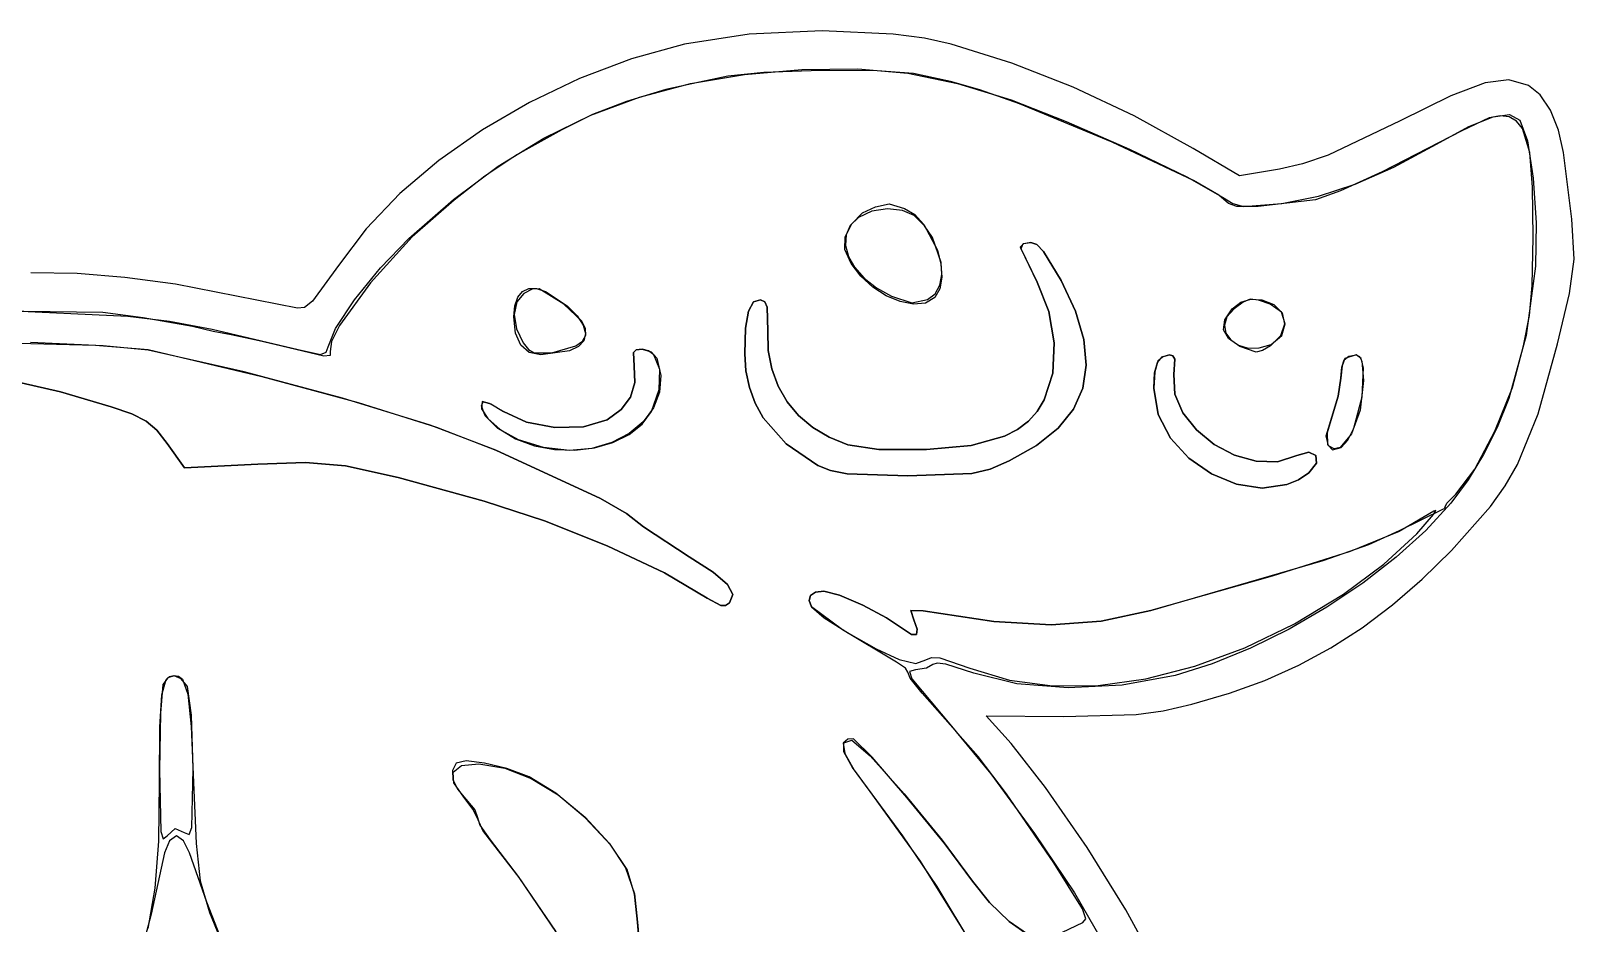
# Model space of a CAD drawing. Extents: x 92 to 340, y 24 to 544.
# Drawn here: x 188.1 to 284.8, y 482.6 to 538.5 of the extents above; entities that cross this region are included whole.
import ezdxf

# ---------------------------------------------------------------- set-up
doc = ezdxf.new("R2010")
doc.units = 0

msp = doc.modelspace()

# ---------------------------------------------------------------- linework, layer by layer
at = {"layer": 'Layer 1'}
for p, q in [((233.116579, 538.341927), (229.062283, 537.720552)), ((237.697627, 538.549228), (233.116579, 538.341927)), ((242.142746, 538.342456), (237.697627, 538.549228)), ((244.107243, 538.083792), (242.142746, 538.342456)), ((245.789252, 537.72161), (244.107243, 538.083792)), ((229.062283, 537.720552), (225.736698, 536.785816)), ((249.59813, 536.524321), (245.789252, 537.72161)), ((225.736698, 536.785816), (222.481877, 535.555432)), ((232.835959, 535.814757), (236.432521, 536.122821)), ((236.432521, 536.122821), (239.924075, 536.163776)), ((239.924075, 536.163776), (243.071274, 535.889546)), ((253.444446, 535.01426), (249.59813, 536.524321)), ((222.481877, 535.555432), (219.350095, 534.062863)), ((226.246978, 534.397207), (229.451651, 535.244227)), ((230.011256, 535.340359), (227.899703, 534.87822)), ((229.451651, 535.244227), (232.835959, 535.814757)), ((231.775146, 535.716773), (230.011256, 535.340359)), ((234.040295, 535.945599), (231.775146, 535.716773)), ((237.587649, 536.058042), (234.040295, 535.945599)), ((241.139169, 536.037597), (237.587649, 536.058042)), ((243.41682, 535.867762), (241.139169, 536.037597)), ((243.071274, 535.889546), (246.177198, 535.256144)), ((245.740921, 535.383398), (243.41682, 535.867762)), ((247.57693, 534.857285), (245.740921, 535.383398)), ((246.177198, 535.256144), (249.544927, 534.219583)), ((279.260035, 535.286649), (277.124394, 534.469648)), ((280.750489, 535.467987), (279.260035, 535.286649)), ((281.994153, 535.123401), (280.750489, 535.467987)), ((282.706395, 534.547275), (281.994153, 535.123401)), ((223.189323, 533.259674), (226.246978, 534.397207)), ((227.899703, 534.87822), (225.425142, 534.127155)), ((250.061813, 533.96512), (247.57693, 534.857285)), ((249.544927, 534.219583), (252.988288, 532.875554)), ((257.25597, 533.222484), (253.444446, 535.01426)), ((277.124394, 534.469648), (273.94517, 532.907249)), ((283.354244, 533.565842), (282.706395, 534.547275)), ((219.350095, 534.062863), (216.393628, 532.34157)), ((220.246067, 531.817606), (223.189323, 533.259674)), ((223.287528, 533.302008), (221.368195, 532.353035)), ((225.425142, 534.127155), (223.287528, 533.302008)), ((255.87641, 531.567486), (250.061813, 533.96512)), ((260.96047, 531.180048), (257.25597, 533.222484)), ((278.250461, 532.559399), (279.758687, 533.167423)), ((280.203972, 533.221982), (279.523759, 533.099756)), ((279.758687, 533.167423), (280.801113, 533.294169)), ((280.774599, 533.153047), (280.203972, 533.221982)), ((280.801113, 533.294169), (281.443819, 532.958755)), ((283.867354, 532.314466), (283.354244, 533.565842)), ((216.393628, 532.34157), (213.664753, 530.425014)), ((221.368195, 532.353035), (218.545971, 530.771178)), ((252.988288, 532.875554), (256.971036, 531.123074)), ((273.94517, 532.907249), (269.41894, 530.764079)), ((277.812675, 532.288829), (272.80552, 529.709537)), ((276.210357, 531.450982), (278.250461, 532.559399)), ((279.523759, 533.099756), (277.812675, 532.288829)), ((281.241112, 532.891198), (280.774599, 533.153047)), ((281.608985, 532.434681), (281.241112, 532.891198)), ((281.443819, 532.958755), (281.920709, 531.644271)), ((282.070705, 530.930634), (281.608985, 532.434681)), ((284.175379, 530.928517), (283.867354, 532.314466)), ((217.384593, 530.056979), (220.246067, 531.817606)), ((260.98113, 529.160196), (255.87641, 531.567486)), ((273.550764, 530.003363), (276.210357, 531.450982)), ((281.920709, 531.644271), (282.282637, 529.309884)), ((213.664753, 530.425014), (211.215746, 528.346656)), ((218.545971, 530.771178), (216.546073, 529.43168)), ((256.971036, 531.123074), (260.556578, 529.393084)), ((263.86348, 529.4532), (260.96047, 531.180048)), ((269.41894, 530.764079), (267.813646, 530.204975)), ((282.226286, 528.74136), (282.070705, 530.930634)), ((284.704441, 526.734086), (284.175379, 530.928517)), ((214.572281, 527.963771), (217.384593, 530.056979)), ((216.546073, 529.43168), (214.613907, 527.932021)), ((260.556578, 529.393084), (262.808321, 528.116524)), ((266.367498, 529.875828), (263.86348, 529.4532)), ((267.813646, 530.204975), (266.367498, 529.875828)), ((272.80552, 529.709537), (270.192174, 528.526998)), ((271.122152, 528.929369), (273.550764, 530.003363)), ((282.282637, 529.309884), (282.470337, 526.509433)), ((211.215746, 528.346656), (209.098881, 526.13996)), ((262.578665, 528.255959), (260.98113, 529.160196)), ((270.192174, 528.526998), (268.625983, 527.945427)), ((268.813793, 528.186435), (271.122152, 528.929369)), ((282.274479, 525.615857), (282.226286, 528.74136)), ((211.776514, 525.523958), (214.572281, 527.963771)), ((214.613907, 527.932021), (211.989289, 525.642971)), ((240.223066, 527.133695), (241.042624, 527.507629)), ((241.792718, 527.383716), (240.807817, 527.234832)), ((241.042624, 527.507629), (241.894583, 527.707654)), ((242.741768, 527.294606), (241.792718, 527.383716)), ((241.894583, 527.707654), (242.86437, 527.411673)), ((242.86437, 527.411673), (243.50883, 527.023784)), ((263.172388, 527.712946), (262.578665, 528.255959)), ((262.808321, 528.116524), (263.455895, 527.712995)), ((263.697785, 527.536496), (263.172388, 527.712946)), ((263.455895, 527.712995), (264.106676, 527.533338)), ((265.027912, 527.5269), (263.697785, 527.536496)), ((264.106676, 527.533338), (266.51496, 527.731996)), ((268.625983, 527.945427), (265.027912, 527.5269)), ((266.51496, 527.731996), (268.813793, 528.186435)), ((239.146453, 525.629913), (239.551343, 526.452382)), ((239.967709, 526.853579), (239.457653, 526.350219)), ((239.551343, 526.452382), (240.223066, 527.133695)), ((240.807817, 527.234832), (239.967709, 526.853579)), ((243.474323, 526.961882), (242.741768, 527.294606)), ((244.112449, 526.327472), (243.474323, 526.961882)), ((243.50883, 527.023784), (244.081399, 526.415698)), ((244.081399, 526.415698), (244.921595, 524.802219)), ((282.470337, 526.509433), (282.424542, 523.796757)), ((284.845525, 524.228028), (284.704441, 526.734086)), ((209.098881, 526.13996), (207.366436, 523.838385)), ((211.989289, 525.642971), (209.368143, 522.747199)), ((210.012249, 523.68378), (211.776514, 525.523958)), ((239.127392, 524.832513), (239.146453, 525.629913)), ((239.193097, 525.752862), (239.16111, 525.092327)), ((239.457653, 526.350219), (239.193097, 525.752862)), ((244.612104, 525.595407), (244.112449, 526.327472)), ((245.167437, 524.019978), (244.612104, 525.595407)), ((282.216904, 522.590102), (282.274479, 525.615857)), ((239.516098, 523.964401), (239.127392, 524.832513)), ((239.16111, 525.092327), (239.34876, 524.399434)), ((244.921595, 524.802219), (245.14459, 523.928463)), ((250.313983, 525.199138), (250.119602, 524.989852)), ((250.119602, 524.989852), (251.171586, 522.78499)), ((250.182617, 524.874318), (250.29603, 525.209898)), ((251.171586, 522.78499), (250.182617, 524.874318)), ((250.29603, 525.209898), (250.781414, 525.286186)), ((250.781414, 525.286186), (250.313983, 525.199138)), ((250.781414, 525.286186), (251.151759, 525.146238)), ((251.151759, 525.146238), (250.781414, 525.286186)), ((251.151759, 525.146238), (251.583851, 524.714553)), ((251.583851, 524.714553), (251.151759, 525.146238)), ((251.583851, 524.714553), (252.690295, 522.904934)), ((252.690295, 522.904934), (251.583851, 524.714553)), ((207.366436, 523.838385), (205.742246, 521.59507)), ((208.385171, 521.67321), (210.012249, 523.68378)), ((239.34876, 524.399434), (239.743117, 523.705004)), ((240.11726, 523.171739), (239.516098, 523.964401)), ((239.743117, 523.705004), (240.331247, 523.039856)), ((245.14459, 523.928463), (245.20643, 523.097788)), ((245.208836, 523.267448), (245.167437, 524.019978)), ((282.424542, 523.796757), (281.835166, 519.450995)), ((284.555933, 522.069369), (284.845525, 524.228028)), ((190.991937, 523.32646), (188.076117, 523.370069)), ((193.968296, 523.090681), (190.991937, 523.32646)), ((197.159097, 522.655427), (193.968296, 523.090681)), ((204.799623, 521.157272), (197.159097, 522.655427)), ((209.368143, 522.747199), (207.427042, 520.070964)), ((240.869656, 522.487185), (240.11726, 523.171739)), ((240.331247, 523.039856), (241.100221, 522.434809)), ((244.783404, 522.059848), (245.083205, 522.598933)), ((245.083205, 522.598933), (245.208836, 523.267448)), ((245.20643, 523.097788), (245.084797, 522.376015)), ((251.917447, 520.945534), (251.171586, 522.78499)), ((251.171586, 522.78499), (251.917447, 520.945534)), ((252.690295, 522.904934), (253.574243, 520.963885)), ((253.574243, 520.963885), (252.690295, 522.904934)), ((282.055183, 520.700072), (282.216904, 522.590102)), ((205.742246, 521.59507), (205.235117, 521.202042)), ((207.191613, 519.890711), (208.385171, 521.67321)), ((218.545221, 521.558414), (218.389779, 520.765512)), ((218.432291, 521.313516), (218.61441, 521.847411)), ((218.986943, 522.082962), (218.545221, 521.558414)), ((218.61441, 521.847411), (218.906926, 522.206043)), ((218.906926, 522.206043), (219.300828, 522.387541)), ((219.513988, 522.355367), (218.986943, 522.082962)), ((219.300828, 522.387541), (219.787102, 522.390032)), ((219.952365, 522.37493), (219.513988, 522.355367)), ((219.787102, 522.390032), (220.356736, 522.211643)), ((221.491667, 521.403511), (219.952365, 522.37493)), ((220.356736, 522.211643), (221.710037, 521.304733)), ((233.080645, 520.97762), (233.388934, 521.562956)), ((233.388934, 521.562956), (233.080645, 520.97762)), ((233.388934, 521.562956), (233.833253, 521.685734)), ((233.833253, 521.685734), (233.388934, 521.562956)), ((233.833253, 521.685734), (234.099523, 521.549435)), ((234.099523, 521.549435), (233.833253, 521.685734)), ((241.712064, 521.943394), (240.869656, 522.487185)), ((241.100221, 522.434809), (242.037105, 521.920684)), ((242.583263, 521.57302), (241.712064, 521.943394)), ((242.037105, 521.920684), (243.322628, 521.499379)), ((243.422029, 521.40872), (242.583263, 521.57302)), ((243.322628, 521.499379), (244.302293, 521.695612)), ((244.757376, 521.828962), (244.167141, 521.483149)), ((244.302293, 521.695612), (244.783404, 522.059848)), ((245.084797, 522.376015), (244.757376, 521.828962)), ((263.945115, 521.538736), (264.574681, 521.728684)), ((264.543239, 521.717528), (264.089076, 521.542192)), ((265.054486, 521.667505), (264.543239, 521.717528)), ((264.574681, 521.728684), (265.272244, 521.680905)), ((265.795292, 521.414447), (265.054486, 521.667505)), ((265.272244, 521.680905), (266.017895, 521.393281)), ((283.792968, 518.917132), (284.555933, 522.069369)), ((192.597385, 520.883164), (176.918167, 521.0846)), ((186.090395, 521.026744), (194.154503, 520.660958)), ((195.130684, 520.551905), (192.597385, 520.883164)), ((194.154503, 520.660958), (196.778791, 520.339108)), ((205.235117, 521.202042), (204.799623, 521.157272)), ((218.369582, 520.606233), (218.432291, 521.313516)), ((218.479897, 519.586131), (218.369582, 520.606233)), ((218.389779, 520.765512), (218.522599, 519.854606)), ((222.625121, 520.342449), (221.491667, 521.403511)), ((221.710037, 521.304733), (222.341105, 520.671794)), ((222.341105, 520.671794), (222.722096, 520.090113)), ((232.899951, 519.901085), (233.080645, 520.97762)), ((233.080645, 520.97762), (232.899951, 519.901085)), ((234.099523, 521.549435), (234.25447, 521.223991)), ((234.25447, 521.223991), (234.099523, 521.549435)), ((234.25447, 521.223991), (234.291511, 519.747571)), ((234.291511, 519.747571), (234.25447, 521.223991)), ((244.167141, 521.483149), (243.422029, 521.40872)), ((252.247383, 518.989496), (251.917447, 520.945534)), ((251.917447, 520.945534), (252.247383, 518.989496)), ((253.574243, 520.963885), (254.095487, 519.196808)), ((254.095487, 519.196808), (253.574243, 520.963885)), ((263.073543, 520.610389), (262.918663, 520.089628)), ((262.944433, 520.426873), (263.403458, 521.113175)), ((263.519522, 521.119172), (263.073543, 520.610389)), ((263.403458, 521.113175), (263.945115, 521.538736)), ((264.089076, 521.542192), (263.519522, 521.119172)), ((266.488556, 520.899899), (265.795292, 521.414447)), ((266.017895, 521.393281), (266.545238, 520.865712)), ((266.730242, 520.18043), (266.488556, 520.899899)), ((266.545238, 520.865712), (266.680104, 520.159087)), ((281.674889, 518.793307), (282.055183, 520.700072)), ((198.223842, 520.005099), (195.130684, 520.551905)), ((196.778791, 520.339108), (199.447628, 519.837177)), ((199.508306, 519.691127), (198.223842, 520.005099)), ((199.447628, 519.837177), (204.850423, 518.559415)), ((200.648485, 519.486163), (199.508306, 519.691127)), ((206.727908, 518.734746), (207.191613, 519.890711)), ((207.427042, 520.070964), (206.922938, 519.07338)), ((218.522599, 519.854606), (218.945668, 518.976046)), ((222.859622, 519.878388), (222.625121, 520.342449)), ((222.722096, 520.090113), (222.858389, 519.569676)), ((222.873675, 519.462924), (222.859622, 519.878388)), ((232.838419, 518.304709), (232.899951, 519.901085)), ((232.899951, 519.901085), (232.838419, 518.304709)), ((234.291511, 519.747571), (234.320116, 518.509959)), ((234.320116, 518.509959), (234.291511, 519.747571)), ((262.870278, 519.806618), (262.944433, 520.426873)), ((263.181158, 519.251384), (262.870278, 519.806618)), ((262.918663, 520.089628), (263.01456, 519.595649)), ((266.680104, 520.159087), (266.433771, 519.419124)), ((266.516712, 519.445351), (266.730242, 520.18043)), ((186.443173, 518.987335), (192.14164, 518.843534)), ((192.616248, 518.79549), (188.067275, 519.005856)), ((192.14164, 518.843534), (195.439012, 518.573526)), ((195.439012, 518.524137), (192.616248, 518.79549)), ((202.406377, 519.106574), (200.648485, 519.486163)), ((203.817489, 518.770024), (202.406377, 519.106574)), ((206.44842, 518.146488), (203.817489, 518.770024)), ((206.607638, 518.395704), (206.727908, 518.734746)), ((206.922938, 519.07338), (206.842561, 518.440529)), ((218.804425, 518.84199), (218.479897, 519.586131)), ((219.333542, 518.387304), (218.804425, 518.84199)), ((218.945668, 518.976046), (219.285317, 518.569756)), ((220.740956, 518.351276), (222.243547, 518.790634)), ((222.418394, 518.752464), (221.852862, 518.475658)), ((222.243547, 518.790634), (222.668058, 519.099268)), ((222.755362, 519.120464), (222.418394, 518.752464)), ((222.668058, 519.099268), (222.873675, 519.462924)), ((222.858389, 519.569676), (222.755362, 519.120464)), ((252.151074, 517.087499), (252.247383, 518.989496)), ((252.247383, 518.989496), (252.151074, 517.087499)), ((254.095487, 519.196808), (254.250598, 517.591804)), ((254.250598, 517.591804), (254.095487, 519.196808)), ((263.01456, 519.595649), (263.320908, 519.167207)), ((263.877238, 518.760146), (263.181158, 519.251384)), ((263.320908, 519.167207), (263.797382, 518.843062)), ((263.797382, 518.843062), (264.40366, 518.661969)), ((264.907042, 518.392066), (263.877238, 518.760146)), ((264.40366, 518.661969), (265.099417, 518.662686)), ((265.099417, 518.662686), (265.844329, 518.883971)), ((265.817517, 518.791543), (265.310901, 518.494785)), ((266.433771, 519.419124), (265.817517, 518.791543)), ((265.844329, 518.883971), (266.516712, 519.445351)), ((281.835166, 519.450995), (280.742188, 515.495097)), ((280.973814, 516.19535), (281.674889, 518.793307)), ((282.580773, 514.529158), (283.792968, 518.917132)), ((195.439012, 518.573526), (202.564339, 516.872128)), ((201.462812, 517.167204), (195.439012, 518.524137)), ((204.850423, 518.559415), (206.250732, 518.253116)), ((206.250732, 518.253116), (206.607638, 518.395704)), ((206.839893, 518.188105), (206.44842, 518.146488)), ((206.842561, 518.440529), (206.839893, 518.188105)), ((219.285317, 518.569756), (219.644874, 518.348542)), ((220.057625, 518.235565), (219.333542, 518.387304)), ((219.644874, 518.348542), (220.740956, 518.351276)), ((221.852862, 518.475658), (220.057625, 518.235565)), ((225.858133, 518.39017), (226.043777, 518.544069)), ((226.043777, 518.544069), (225.858133, 518.39017)), ((225.901745, 517.523306), (225.858133, 518.39017)), ((225.858133, 518.39017), (225.901745, 517.523306)), ((226.043777, 518.544069), (226.401632, 518.583404)), ((226.401632, 518.583404), (226.043777, 518.544069)), ((226.401632, 518.583404), (226.967311, 518.41945)), ((226.816766, 518.490601), (226.401632, 518.583404)), ((227.143347, 518.23045), (226.816766, 518.490601)), ((226.967311, 518.41945), (227.327674, 518.025309)), ((227.513852, 517.317637), (227.143347, 518.23045)), ((227.327674, 518.025309), (227.575233, 516.93455)), ((232.910714, 517.21985), (232.838419, 518.304709)), ((232.838419, 518.304709), (232.910714, 517.21985)), ((234.320116, 518.509959), (234.535562, 517.347617)), ((234.535562, 517.347617), (234.320116, 518.509959)), ((258.545016, 517.09596), (258.718169, 517.743351)), ((258.735499, 517.833751), (258.562065, 517.173968)), ((258.718169, 517.743351), (259.021431, 518.113063)), ((259.051412, 518.114077), (258.735499, 517.833751)), ((259.021431, 518.113063), (259.466808, 518.230626)), ((259.466808, 518.230626), (259.051412, 518.114077)), ((259.466808, 518.230626), (259.683601, 518.165731)), ((259.683601, 518.165731), (259.466808, 518.230626)), ((259.683601, 518.165731), (259.799654, 517.954621)), ((259.799654, 517.954621), (259.683601, 518.165731)), ((259.799654, 517.954621), (259.752558, 516.995197)), ((259.752558, 516.995197), (259.799654, 517.954621)), ((265.310901, 518.494785), (264.907042, 518.392066)), ((270.275689, 517.459547), (270.433662, 517.910877)), ((270.463251, 517.995323), (270.297048, 517.537902)), ((270.433662, 517.910877), (270.723992, 518.156427)), ((271.168807, 518.230626), (270.463251, 517.995323)), ((270.723992, 518.156427), (271.168807, 518.230626)), ((271.168807, 518.230626), (271.378462, 518.1351)), ((271.484308, 518.010745), (271.168807, 518.230626)), ((271.378462, 518.1351), (271.52498, 517.842658)), ((271.640708, 517.424804), (271.484308, 518.010745)), ((271.52498, 517.842658), (271.63906, 516.631836)), ((207.613248, 515.52548), (201.462812, 517.167204)), ((202.564339, 516.872128), (208.611787, 515.242199)), ((225.950434, 516.501385), (225.901745, 517.523306)), ((225.901745, 517.523306), (225.950434, 516.501385)), ((227.479148, 516.06404), (227.513852, 517.317637)), ((227.575233, 516.93455), (227.494494, 515.883263)), ((233.131555, 516.186382), (232.910714, 517.21985)), ((232.910714, 517.21985), (233.131555, 516.186382)), ((234.535562, 517.347617), (234.929892, 516.271918)), ((234.929892, 516.271918), (234.535562, 517.347617)), ((251.618203, 515.410166), (252.151074, 517.087499)), ((252.151074, 517.087499), (251.618203, 515.410166)), ((254.250598, 517.591804), (254.036143, 516.136977)), ((254.036143, 516.136977), (254.250598, 517.591804)), ((258.562065, 517.173968), (258.489966, 516.145355)), ((258.489966, 516.145355), (258.545016, 517.09596)), ((259.752558, 516.995197), (259.80704, 515.770493)), ((259.80704, 515.770493), (259.752558, 516.995197)), ((270.058482, 515.643573), (270.227948, 516.768008)), ((270.227948, 516.768008), (270.058482, 515.643573)), ((270.297048, 517.537902), (270.227948, 516.768008)), ((270.227948, 516.768008), (270.275689, 517.459547)), ((271.547294, 515.596962), (271.640708, 517.424804)), ((189.945685, 515.912781), (187.485279, 516.473218)), ((187.485279, 516.473218), (189.945685, 515.912781)), ((193.111736, 514.978718), (189.945685, 515.912781)), ((189.945685, 515.912781), (193.111736, 514.978718)), ((225.677158, 515.584967), (225.950434, 516.501385)), ((225.950434, 516.501385), (225.677158, 515.584967)), ((227.005235, 514.688735), (227.479148, 516.06404)), ((227.494494, 515.883263), (227.116362, 514.904109)), ((233.49815, 515.208568), (233.131555, 516.186382)), ((233.131555, 516.186382), (233.49815, 515.208568)), ((234.929892, 516.271918), (235.495146, 515.294234)), ((235.495146, 515.294234), (234.929892, 516.271918)), ((254.036143, 516.136977), (253.448692, 514.820427)), ((253.448692, 514.820427), (254.036143, 516.136977)), ((258.770966, 514.500469), (258.489966, 516.145355)), ((258.489966, 516.145355), (258.770966, 514.500469)), ((259.80704, 515.770493), (260.307075, 514.591941)), ((260.307075, 514.591941), (259.80704, 515.770493)), ((271.63906, 516.631836), (271.422697, 514.772674)), ((279.883702, 513.457099), (280.973814, 516.19535)), ((194.417957, 514.528976), (193.111736, 514.978718)), ((193.111736, 514.978718), (194.417957, 514.528976)), ((213.126105, 513.818338), (207.613248, 515.52548)), ((208.611787, 515.242199), (213.522385, 513.700841)), ((216.380267, 515.300805), (216.328712, 514.855555)), ((216.328712, 514.855555), (216.734588, 514.237003)), ((216.330035, 515.030715), (216.449808, 515.281181)), ((216.57112, 514.414626), (216.330035, 515.030715)), ((216.846772, 515.191929), (216.380267, 515.300805)), ((216.449808, 515.281181), (216.914665, 515.162488)), ((217.708829, 514.671096), (216.846772, 515.191929)), ((216.914665, 515.162488), (217.708829, 514.671096)), ((224.21088, 514.159921), (225.093459, 514.796872)), ((225.093459, 514.796872), (224.21088, 514.159921)), ((225.093459, 514.796872), (225.677158, 515.584967)), ((225.677158, 515.584967), (225.093459, 514.796872)), ((227.116362, 514.904109), (226.471746, 514.029746)), ((234.007702, 514.290669), (233.49815, 515.208568)), ((233.49815, 515.208568), (234.007702, 514.290669)), ((235.495146, 515.294234), (236.223367, 514.425939)), ((236.223367, 514.425939), (235.495146, 515.294234)), ((251.17778, 514.687723), (251.618203, 515.410166)), ((251.618203, 515.410166), (251.17778, 514.687723)), ((253.448692, 514.820427), (252.484813, 513.630258)), ((252.484813, 513.630258), (253.448692, 514.820427)), ((269.651156, 514.334193), (270.058482, 515.643573)), ((270.058482, 515.643573), (269.651156, 514.334193)), ((271.030744, 513.631536), (271.547294, 515.596962)), ((280.742188, 515.495097), (280.011778, 513.677155)), ((195.309146, 514.081383), (194.417957, 514.528976)), ((194.417957, 514.528976), (195.309146, 514.081383)), ((195.981193, 513.508048), (195.309146, 514.081383)), ((195.309146, 514.081383), (195.981193, 513.508048)), ((217.237165, 512.26515), (213.126105, 513.818338)), ((217.352198, 513.606787), (216.57112, 514.414626)), ((216.734588, 514.237003), (217.487003, 513.568444)), ((217.708829, 514.671096), (219.155285, 514.004693)), ((219.155285, 514.004693), (217.708829, 514.671096)), ((219.155285, 514.004693), (220.944509, 513.679834)), ((220.944509, 513.679834), (219.155285, 514.004693)), ((222.741405, 513.722812), (224.21088, 514.159921)), ((224.21088, 514.159921), (222.741405, 513.722812)), ((226.471746, 514.029746), (225.591551, 513.292834)), ((225.592871, 513.233327), (226.418378, 513.887411)), ((226.418378, 513.887411), (227.005235, 514.688735)), ((235.4445, 512.651668), (234.007702, 514.290669)), ((234.007702, 514.290669), (235.4445, 512.651668)), ((236.223367, 514.425939), (237.106597, 513.678406)), ((237.106597, 513.678406), (236.223367, 514.425939)), ((249.948691, 513.555146), (250.625557, 514.071197)), ((250.625557, 514.071197), (249.948691, 513.555146)), ((250.625557, 514.071197), (251.17778, 514.687723)), ((251.17778, 514.687723), (250.625557, 514.071197)), ((259.540197, 513.015233), (258.770966, 514.500469)), ((258.770966, 514.500469), (259.540197, 513.015233)), ((260.307075, 514.591941), (261.159859, 513.520679)), ((261.159859, 513.520679), (260.307075, 514.591941)), ((269.300362, 513.148727), (269.651156, 514.334193)), ((269.651156, 514.334193), (269.36825, 513.332028)), ((271.422697, 514.772674), (270.879176, 513.270567)), ((281.298959, 511.353043), (282.580773, 514.529158)), ((196.629991, 512.681075), (195.981193, 513.508048)), ((195.981193, 513.508048), (196.629991, 512.681075)), ((213.522385, 513.700841), (217.237165, 512.26515)), ((218.649114, 512.908882), (217.352198, 513.606787)), ((217.487003, 513.568444), (218.475063, 512.973175)), ((218.475063, 512.973175), (219.664888, 512.529204)), ((220.225894, 512.418542), (218.649114, 512.908882)), ((220.944509, 513.679834), (222.741405, 513.722812)), ((222.741405, 513.722812), (220.944509, 513.679834)), ((225.591551, 513.292834), (224.506684, 512.726032)), ((224.579552, 512.736704), (225.592871, 513.233327)), ((237.106597, 513.678406), (238.136878, 513.063008)), ((238.136878, 513.063008), (237.106597, 513.678406)), ((238.136878, 513.063008), (239.306251, 512.591117)), ((239.306251, 512.591117), (238.136878, 513.063008)), ((247.041785, 512.555442), (249.134337, 513.13413)), ((249.134337, 513.13413), (247.041785, 512.555442)), ((249.134337, 513.13413), (249.948691, 513.555146)), ((249.948691, 513.555146), (249.134337, 513.13413)), ((252.484813, 513.630258), (251.141075, 512.55457)), ((251.141075, 512.55457), (252.484813, 513.630258)), ((260.687005, 511.750049), (259.540197, 513.015233)), ((259.540197, 513.015233), (260.687005, 511.750049)), ((261.159859, 513.520679), (262.272584, 512.61784)), ((262.272584, 512.61784), (261.159859, 513.520679)), ((269.444075, 512.523384), (269.300362, 513.148727)), ((269.36825, 513.332028), (269.390277, 512.613959)), ((270.879176, 513.270567), (270.166851, 512.421982)), ((270.23324, 512.412964), (270.658225, 512.873616)), ((270.658225, 512.873616), (271.030744, 513.631536)), ((278.62644, 511.063467), (279.883702, 513.457099)), ((280.011778, 513.677155), (279.161384, 511.973248)), ((197.713019, 511.144727), (196.629991, 512.681075)), ((196.629991, 512.681075), (197.713019, 511.144727)), ((217.237165, 512.26515), (223.80104, 509.214679)), ((223.80104, 509.214679), (217.237165, 512.26515)), ((219.664888, 512.529204), (220.921087, 512.293791)), ((221.846562, 512.2334), (220.225894, 512.418542)), ((220.921087, 512.293791), (222.192823, 512.256716)), ((223.248052, 512.362001), (221.846562, 512.2334)), ((222.192823, 512.256716), (223.429256, 512.407761)), ((224.506684, 512.726032), (223.248052, 512.362001)), ((223.429256, 512.407761), (224.579552, 512.736704)), ((237.419594, 511.303477), (235.4445, 512.651668)), ((235.4445, 512.651668), (237.419594, 511.303477)), ((239.306251, 512.591117), (241.253012, 512.307219)), ((241.253012, 512.307219), (239.306251, 512.591117)), ((241.253012, 512.307219), (244.245143, 512.291608)), ((244.245143, 512.291608), (241.253012, 512.307219)), ((244.245143, 512.291608), (247.041785, 512.555442)), ((247.041785, 512.555442), (244.245143, 512.291608)), ((251.141075, 512.55457), (249.414046, 511.581466)), ((249.414046, 511.581466), (251.141075, 512.55457)), ((262.272584, 512.61784), (263.552442, 511.94456)), ((263.552442, 511.94456), (262.272584, 512.61784)), ((263.552442, 511.94456), (264.906628, 511.561975)), ((264.906628, 511.561975), (263.552442, 511.94456)), ((266.242335, 511.53122), (267.466755, 511.91343)), ((267.466755, 511.91343), (266.242335, 511.53122)), ((267.466755, 511.91343), (268.210581, 512.121222)), ((268.210581, 512.121222), (267.466755, 511.91343)), ((268.210581, 512.121222), (268.648781, 511.916032)), ((268.648781, 511.916032), (268.210581, 512.121222)), ((268.648781, 511.916032), (268.682235, 511.440901)), ((268.682235, 511.440901), (268.648781, 511.916032)), ((269.390277, 512.613959), (269.688264, 512.2757)), ((269.796873, 512.335405), (269.444075, 512.523384)), ((269.688264, 512.2757), (270.23324, 512.412964)), ((270.166851, 512.421982), (269.796873, 512.335405)), ((279.161384, 511.973248), (278.192977, 510.3889)), ((202.308658, 511.377561), (197.713019, 511.144727)), ((197.713019, 511.144727), (202.308658, 511.377561)), ((205.307051, 511.478196), (202.308658, 511.377561)), ((202.308658, 511.377561), (205.307051, 511.478196)), ((207.810672, 511.266391), (205.307051, 511.478196)), ((205.307051, 511.478196), (207.810672, 511.266391)), ((211.112939, 510.531174), (207.810672, 511.266391)), ((207.810672, 511.266391), (211.112939, 510.531174)), ((238.219981, 510.972577), (237.419594, 511.303477)), ((237.419594, 511.303477), (238.219981, 510.972577)), ((239.262859, 510.771885), (238.219981, 510.972577)), ((238.219981, 510.972577), (239.262859, 510.771885)), ((248.239692, 511.072887), (247.089151, 510.791552)), ((247.089151, 510.791552), (248.239692, 511.072887)), ((249.414046, 511.581466), (248.239692, 511.072887)), ((248.239692, 511.072887), (249.414046, 511.581466)), ((262.100737, 510.765314), (260.687005, 511.750049)), ((260.687005, 511.750049), (262.100737, 510.765314)), ((264.906628, 511.561975), (266.242335, 511.53122)), ((266.242335, 511.53122), (264.906628, 511.561975)), ((268.682235, 511.440901), (268.211822, 510.838869)), ((268.211822, 510.838869), (268.682235, 511.440901)), ((277.423914, 509.49937), (278.62644, 511.063467)), ((280.525275, 510.011217), (281.298959, 511.353043)), ((216.507267, 509.061573), (211.112939, 510.531174)), ((211.112939, 510.531174), (216.507267, 509.061573)), ((243.064042, 510.645899), (239.262859, 510.771885)), ((239.262859, 510.771885), (243.064042, 510.645899)), ((247.089151, 510.791552), (243.064042, 510.645899)), ((243.064042, 510.645899), (247.089151, 510.791552)), ((263.670738, 510.12143), (262.100737, 510.765314)), ((262.100737, 510.765314), (263.670738, 510.12143)), ((265.286355, 509.878794), (263.670738, 510.12143)), ((263.670738, 510.12143), (265.286355, 509.878794)), ((266.836934, 510.097807), (265.286355, 509.878794)), ((265.286355, 509.878794), (266.836934, 510.097807)), ((267.553255, 510.399307), (266.836934, 510.097807)), ((266.836934, 510.097807), (267.553255, 510.399307)), ((268.211822, 510.838869), (267.553255, 510.399307)), ((267.553255, 510.399307), (268.211822, 510.838869)), ((278.192977, 510.3889), (277.10853, 508.929634)), ((279.606182, 508.722498), (280.525275, 510.011217)), ((220.282328, 507.833371), (216.507267, 509.061573)), ((216.507267, 509.061573), (220.282328, 507.833371)), ((223.80104, 509.214679), (225.429364, 508.280126)), ((225.429364, 508.280126), (223.80104, 509.214679)), ((276.856338, 508.925798), (277.423914, 509.49937)), ((225.429364, 508.280126), (226.498293, 507.457491)), ((226.498293, 507.457491), (225.429364, 508.280126)), ((276.048785, 508.427631), (273.870816, 507.150001)), ((273.902484, 507.219719), (276.662619, 508.573328)), ((274.990451, 507.01158), (276.028941, 508.211466)), ((277.10853, 508.929634), (275.54464, 507.222614)), ((276.028941, 508.211466), (276.183557, 508.465731)), ((276.183557, 508.465731), (276.048785, 508.427631)), ((276.662619, 508.573328), (276.794381, 508.617425)), ((276.734585, 508.661523), (276.856338, 508.925798)), ((276.794381, 508.617425), (276.734585, 508.661523)), ((277.161094, 505.971238), (279.606182, 508.722498)), ((224.2253, 506.254298), (220.282328, 507.833371)), ((220.282328, 507.833371), (224.2253, 506.254298)), ((226.498293, 507.457491), (229.348033, 505.576126)), ((229.348033, 505.576126), (226.498293, 507.457491)), ((273.870816, 507.150001), (270.801168, 505.90227)), ((271.963186, 506.338441), (273.902484, 507.219719)), ((275.54464, 507.222614), (273.688761, 505.54156)), ((227.802287, 504.55689), (224.2253, 506.254298)), ((224.2253, 506.254298), (227.802287, 504.55689)), ((269.115904, 505.337075), (271.963186, 506.338441)), ((272.910604, 505.113502), (274.990451, 507.01158)), ((229.348033, 505.576126), (230.865205, 504.608159)), ((230.865205, 504.608159), (229.348033, 505.576126)), ((258.305815, 502.205333), (269.115904, 505.337075)), ((270.801168, 505.90227), (265.919586, 504.361644)), ((270.387051, 503.218864), (272.910604, 505.113502)), ((273.688761, 505.54156), (271.601595, 503.924411)), ((275.313556, 504.163948), (277.161094, 505.971238)), ((230.479392, 502.973683), (227.802287, 504.55689)), ((227.802287, 504.55689), (230.479392, 502.973683)), ((230.865205, 504.608159), (231.771221, 503.827318)), ((231.771221, 503.827318), (230.865205, 504.608159)), ((265.919586, 504.361644), (258.305815, 502.205333)), ((273.450305, 502.55095), (275.313556, 504.163948)), ((231.771221, 503.827318), (232.099321, 503.195569)), ((232.099321, 503.195569), (231.771221, 503.827318)), ((232.099321, 503.195569), (231.882743, 502.67488)), ((231.882743, 502.67488), (232.099321, 503.195569)), ((236.967421, 503.140415), (237.282474, 503.34222)), ((237.282474, 503.34222), (236.967421, 503.140415)), ((237.282474, 503.34222), (237.804828, 503.41395)), ((237.804828, 503.41395), (237.282474, 503.34222)), ((237.804828, 503.41395), (238.786487, 503.156637)), ((238.786487, 503.156637), (237.804828, 503.41395)), ((267.308675, 501.361938), (270.387051, 503.218864)), ((271.601595, 503.924411), (269.343842, 502.409106)), ((231.348152, 502.510221), (230.479392, 502.973683)), ((230.479392, 502.973683), (231.348152, 502.510221)), ((231.640004, 502.517673), (231.348152, 502.510221)), ((231.348152, 502.510221), (231.640004, 502.517673)), ((231.882743, 502.67488), (231.640004, 502.517673)), ((231.640004, 502.517673), (231.882743, 502.67488)), ((236.875544, 502.828609), (236.967421, 503.140415)), ((236.967421, 503.140415), (236.875544, 502.828609)), ((237.022719, 502.426877), (236.875544, 502.828609)), ((236.875544, 502.828609), (237.022719, 502.426877)), ((238.981519, 500.980223), (237.022719, 502.426877)), ((237.022719, 502.426877), (237.817737, 501.750932)), ((238.786487, 503.156637), (240.247374, 502.52861)), ((240.247374, 502.52861), (238.786487, 503.156637)), ((240.247374, 502.52861), (241.736175, 501.745734)), ((241.736175, 501.745734), (240.247374, 502.52861)), ((243.436928, 501.612666), (243.260892, 502.200658)), ((243.260892, 502.200658), (244.025715, 502.170055)), ((244.025715, 502.170055), (243.260892, 502.200658)), ((243.260892, 502.200658), (243.436928, 501.612666)), ((255.19056, 501.530391), (258.305815, 502.205333)), ((258.305815, 502.205333), (255.19056, 501.530391)), ((269.343842, 502.409106), (266.976205, 501.033584)), ((271.552385, 501.121019), (273.450305, 502.55095)), ((237.817737, 501.750932), (239.339235, 500.774024)), ((241.736175, 501.745734), (242.801575, 501.023879)), ((242.801575, 501.023879), (241.736175, 501.745734)), ((243.662943, 501.022143), (243.436928, 501.612666)), ((243.436928, 501.612666), (243.662943, 501.022143)), ((244.025715, 502.170055), (248.466732, 501.513877)), ((248.466732, 501.513877), (244.025715, 502.170055)), ((248.466732, 501.513877), (252.049606, 501.300281)), ((252.049606, 501.300281), (248.466732, 501.513877)), ((252.049606, 501.300281), (255.19056, 501.530391)), ((255.19056, 501.530391), (252.049606, 501.300281)), ((264.188945, 499.853323), (267.308675, 501.361938)), ((242.358486, 498.961539), (238.981519, 500.980223)), ((239.339235, 500.774024), (241.077692, 499.800952)), ((242.801575, 501.023879), (243.304422, 500.689881)), ((243.304422, 500.689881), (242.801575, 501.023879)), ((243.304422, 500.689881), (243.605159, 500.701925)), ((243.605159, 500.701925), (243.304422, 500.689881)), ((243.605159, 500.701925), (243.662943, 501.022143)), ((243.662943, 501.022143), (243.605159, 500.701925)), ((266.976205, 501.033584), (264.559384, 499.835783)), ((269.600841, 499.862931), (271.552385, 501.121019)), ((241.077692, 499.800952), (242.523586, 499.136517)), ((261.070051, 498.701375), (264.188945, 499.853323)), ((264.559384, 499.835783), (262.154081, 498.853643)), ((267.576719, 498.765461), (269.600841, 499.862931)), ((242.929545, 498.578201), (242.358486, 498.961539)), ((242.523586, 499.136517), (243.566707, 498.885559)), ((243.064042, 498.325833), (242.929545, 498.578201)), ((243.557226, 498.475058), (243.181567, 498.371606)), ((243.181567, 498.371606), (243.323202, 497.915464)), ((244.238528, 498.576129), (243.557226, 498.475058)), ((243.566707, 498.885559), (244.207395, 499.104767)), ((244.207395, 499.104767), (244.549772, 499.252752)), ((244.646251, 498.819017), (244.238528, 498.576129)), ((244.549772, 499.252752), (245.071834, 499.22502)), ((244.902131, 498.896429), (244.646251, 498.819017)), ((245.446572, 498.825278), (244.902131, 498.896429)), ((245.071834, 499.22502), (246.964708, 498.584066)), ((247.2113, 498.277502), (245.446572, 498.825278)), ((246.964708, 498.584066), (249.446597, 497.827354)), ((257.99418, 497.91445), (261.070051, 498.701375)), ((262.154081, 498.853643), (259.820997, 498.125102)), ((265.461063, 497.817386), (267.576719, 498.765461)), ((196.358704, 497.564185), (196.207451, 495.75977)), ((196.286076, 496.918381), (196.563839, 497.879519)), ((196.660787, 497.983925), (196.358704, 497.564185)), ((196.563839, 497.879519), (196.775491, 498.068867)), ((197.071977, 498.098732), (196.660787, 497.983925)), ((196.775491, 498.068867), (197.043446, 498.12228)), ((197.043446, 498.12228), (197.340975, 498.073276)), ((197.510883, 497.915221), (197.071977, 498.098732)), ((197.340975, 498.073276), (197.580126, 497.894418)), ((197.896111, 497.440007), (197.510883, 497.915221)), ((197.580126, 497.894418), (197.918733, 496.956084)), ((198.153947, 495.643177), (197.896111, 497.440007)), ((243.222092, 497.964803), (243.064042, 498.325833)), ((243.961994, 497.021392), (243.222092, 497.964803)), ((243.323202, 497.915464), (245.711994, 495.070398)), ((249.90874, 497.604551), (247.2113, 498.277502)), ((249.446597, 497.827354), (252.140265, 497.469084)), ((253.1116, 497.352386), (249.90874, 497.604551)), ((252.140265, 497.469084), (255.003522, 497.500901)), ((256.516735, 497.52468), (253.1116, 497.352386)), ((255.003522, 497.500901), (257.99418, 497.91445)), ((259.820997, 498.125102), (256.516735, 497.52468)), ((263.234919, 497.007482), (265.461063, 497.817386)), ((196.163425, 494.889582), (196.286076, 496.918381)), ((197.918733, 496.956084), (198.13014, 494.925152)), ((247.473767, 493.044393), (243.961994, 497.021392)), ((260.879331, 496.324523), (263.234919, 497.007482)), ((196.207451, 495.75977), (196.144568, 492.205135)), ((198.261236, 492.281335), (198.153947, 495.643177)), ((249.552688, 493.856136), (247.983178, 495.602034)), ((247.983178, 495.602034), (252.843754, 495.555467)), ((252.843754, 495.555467), (257.385947, 495.67184)), ((257.385947, 495.67184), (259.079656, 495.913498)), ((259.079656, 495.913498), (260.879331, 496.324523)), ((196.149154, 491.44384), (196.163425, 494.889582)), ((198.13014, 494.925152), (198.285225, 491.419498)), ((245.711994, 495.070398), (248.265296, 491.953874)), ((239.297034, 494.125349), (239.005684, 493.886827)), ((239.005684, 493.886827), (239.113546, 493.227353)), ((239.052846, 493.896633), (239.556018, 494.065333)), ((239.06204, 493.347827), (239.052846, 493.896633)), ((239.656912, 494.148236), (239.297034, 494.125349)), ((239.556018, 494.065333), (240.699007, 493.082857)), ((240.833052, 493.004574), (239.656912, 494.148236)), ((251.710631, 491.105989), (249.552688, 493.856136)), ((214.753607, 492.625999), (214.512407, 492.172514)), ((215.380163, 492.764227), (214.753607, 492.625999)), ((215.084921, 492.481977), (216.163661, 492.588957)), ((216.519879, 492.637244), (215.380163, 492.764227)), ((216.163661, 492.588957), (217.795397, 492.322973)), ((217.919283, 492.292177), (216.519879, 492.637244)), ((239.606619, 492.35485), (239.06204, 493.347827)), ((239.113546, 493.227353), (239.713004, 492.192435)), ((240.699007, 493.082857), (242.830415, 490.708474)), ((243.014477, 490.482696), (240.833052, 493.004574)), ((249.260543, 490.70477), (247.473767, 493.044393)), ((196.144568, 492.205135), (196.229499, 488.350153)), ((198.171145, 488.59088), (198.261236, 492.281335)), ((214.512407, 492.172514), (214.542205, 491.611674)), ((214.542205, 491.611674), (214.829311, 490.994345)), ((214.557375, 492.069668), (215.084921, 492.481977)), ((214.599873, 491.394363), (214.557375, 492.069668)), ((217.795397, 492.322973), (219.457064, 491.671822)), ((219.324905, 491.776157), (217.919283, 492.292177)), ((221.008389, 490.745444), (219.324905, 491.776157)), ((219.457064, 491.671822), (221.138641, 490.640597)), ((240.709602, 490.853642), (239.606619, 492.35485)), ((239.713004, 492.192435), (242.734547, 488.068107)), ((248.265296, 491.953874), (251.019054, 488.206881)), ((196.100355, 487.737455), (196.149154, 491.44384)), ((198.285225, 491.419498), (198.437333, 487.592447)), ((215.231269, 490.498395), (214.599873, 491.394363)), ((214.829311, 490.994345), (215.360033, 490.371395)), ((222.835443, 489.201539), (221.008389, 490.745444)), ((221.138641, 490.640597), (222.830107, 489.234391)), ((243.867902, 486.475469), (240.709602, 490.853642)), ((242.830415, 490.708474), (245.215161, 487.801749)), ((252.219689, 486.38712), (249.260543, 490.70477)), ((254.307782, 487.330448), (251.710631, 491.105989)), ((215.824994, 489.726737), (215.231269, 490.498395)), ((215.360033, 490.371395), (215.924301, 489.711126)), ((216.120269, 489.075994), (215.824994, 489.726737)), ((215.924301, 489.711126), (216.057828, 489.272844)), ((245.382433, 487.562091), (243.014477, 490.482696)), ((216.057828, 489.272844), (216.22941, 488.731594)), ((216.428465, 488.404922), (216.120269, 489.075994)), ((216.22941, 488.731594), (216.885445, 487.82469)), ((222.830107, 489.234391), (224.350393, 487.616898)), ((224.442958, 487.488763), (222.835443, 489.201539)), ((195.877559, 484.795121), (196.100355, 487.737455)), ((196.229499, 488.350153), (196.378228, 487.884751)), ((196.378228, 487.884751), (196.635635, 488.075515)), ((196.781817, 487.757221), (196.465596, 487.009773)), ((196.635635, 488.075515), (197.140328, 488.539815)), ((197.208899, 488.068107), (196.781817, 487.757221)), ((197.140328, 488.539815), (197.693969, 488.276246)), ((197.658779, 487.757221), (197.208899, 488.068107)), ((198.029814, 487.009773), (197.658779, 487.757221)), ((197.693969, 488.276246), (198.00034, 488.148524)), ((198.00034, 488.148524), (198.171145, 488.59088)), ((217.053367, 487.584096), (216.428465, 488.404922)), ((216.885445, 487.82469), (218.638801, 485.510279)), ((242.734547, 488.068107), (244.882712, 484.889114)), ((245.215161, 487.801749), (247.118167, 485.222247)), ((251.019054, 488.206881), (253.511733, 484.48628)), ((196.465596, 487.009773), (195.629512, 483.152498)), ((199.120107, 483.90547), (198.029814, 487.009773)), ((198.437333, 487.592447), (198.696696, 485.243193)), ((218.696927, 485.450092), (217.053367, 487.584096)), ((224.350393, 487.616898), (225.367904, 486.056523)), ((225.467828, 485.951439), (224.442958, 487.488763)), ((247.118167, 485.222247), (245.382433, 487.562091)), ((256.746449, 483.439549), (254.307782, 487.330448)), ((225.367904, 486.056523), (225.939724, 484.439195)), ((225.931114, 484.402611), (225.467828, 485.951439)), ((246.80296, 481.737594), (243.867902, 486.475469)), ((254.018372, 483.487549), (252.219689, 486.38712)), ((195.437606, 482.260642), (195.877559, 484.795121)), ((198.696696, 485.243193), (199.277463, 483.270111)), ((218.638801, 485.510279), (220.983006, 482.089049)), ((221.031909, 482.018538), (218.696927, 485.450092)), ((244.882712, 484.889114), (247.113492, 481.164153)), ((247.118167, 485.222247), (248.179202, 483.890223)), ((248.181908, 483.886651), (247.118167, 485.222247)), ((200.733151, 479.793434), (199.120107, 483.90547)), ((226.122937, 482.650848), (225.931114, 484.402611)), ((225.939724, 484.439195), (226.122937, 482.650848)), ((248.179202, 483.890223), (249.422336, 482.709145)), ((249.426261, 482.70597), (248.181908, 483.886651)), ((253.511733, 484.48628), (255.281802, 481.448933)), ((195.629512, 483.152498), (194.258733, 477.994371)), ((199.277463, 483.270111), (200.393779, 480.571574)), ((254.223661, 482.873583), (254.018372, 483.487549)), ((254.049902, 482.645909), (254.223661, 482.873583)), ((258.428935, 480.343327), (256.746449, 483.439549)), ((226.122937, 482.650848), (226.296531, 480.536357)), ((226.292623, 480.570241), (226.122937, 482.650848)), ((249.422336, 482.709145), (250.623667, 481.864484)), ((250.629669, 481.863293), (249.426261, 482.70597)), ((252.774962, 482.028548), (254.049902, 482.645909))]:
    msp.add_line(p, q, dxfattribs=at)

doc.saveas('drawing.dxf')
